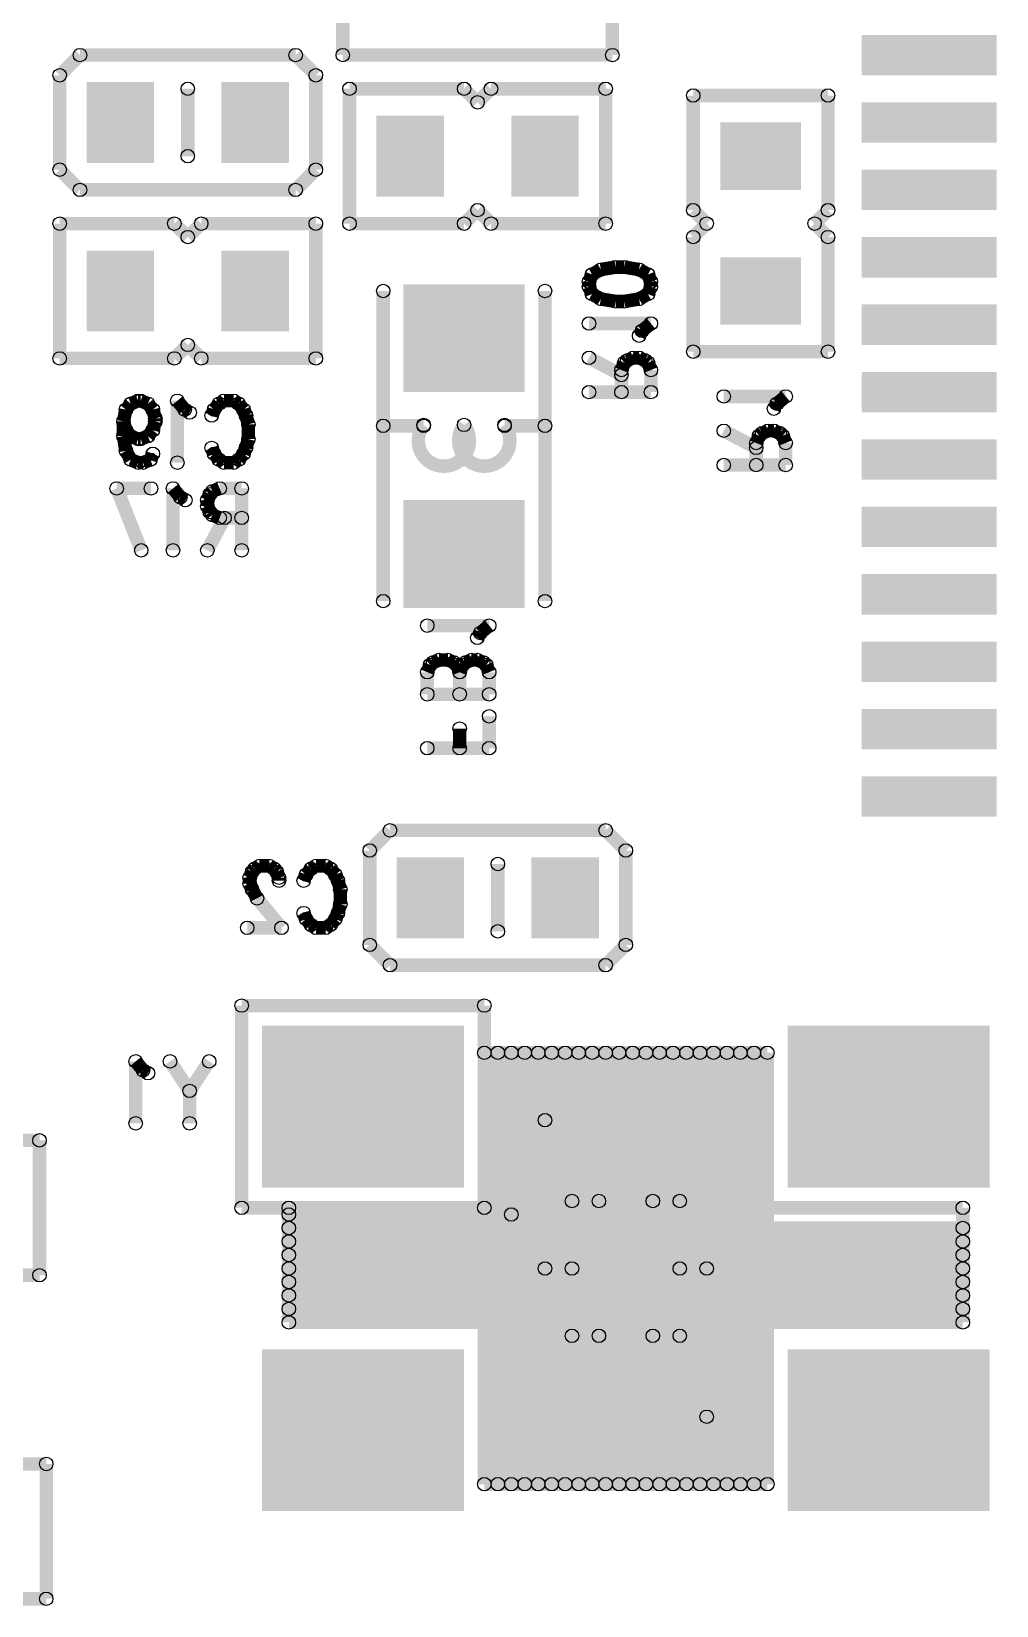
# Model space of a CAD drawing. Extents: x 100 to 134.1, y 89.7 to 148.
# Drawn here: x 114.59 to 121.75, y 119.75 to 131.42 of the extents above; entities that cross this region are included whole.
import ezdxf

# ---------------------------------------------------------------- set-up
doc = ezdxf.new("R2010")
doc.units = 0
doc.layers.get('0').update_dxf_attribs({"linetype": 'CONTINUOUS'})
doc.layers.add('MASK-BOTTOM_PHO', color=4, linetype='CONTINUOUS')
doc.layers.add('SILK-BOTTOM_PHO', color=5, linetype='CONTINUOUS')

# ---------------------------------------------------------------- blocks, each defined once
blk = doc.blocks.new('SQUARE_16')
blk.add_solid([(0.250062, 0.250062), (0.250062, -0.250062), (-0.250062, 0.250062), (-0.250062, -0.250062)])
blk = doc.blocks.new('SQUARE_48')
blk.add_solid([(0.599948, 0.599948), (0.599948, -0.599948), (-0.599948, 0.599948), (-0.599948, -0.599948)])
blk = doc.blocks.new('SQUARE_137')
blk.add_solid([(0.149986, 0.149986), (0.149986, -0.149986), (-0.149986, 0.149986), (-0.149986, -0.149986)])
blk = doc.blocks.new('SQUARE_165')
blk.add_solid([(0.40005, 0.40005), (0.40005, -0.40005), (-0.40005, 0.40005), (-0.40005, -0.40005)])
blk = doc.blocks.new('ROUND_1')
blk.add_circle((0, 0), 0.05)

msp = doc.modelspace()

# ---------------------------------------------------------------- linework, layer by layer
at = {"layer": 'MASK-BOTTOM_PHO'}
for points, const_width in [([(120.899936, 131.249928), (121.59996, 131.249928)], 0.299972), ([(115.24996, 130.700018), (115.24996, 130.800094)], 0.500124), ([(116.249958, 130.700018), (116.249958, 130.800094)], 0.500124), ([(120.899936, 130.750056), (121.59996, 130.750056)], 0.299972), ([(117.40007, 130.450082), (117.40007, 130.549904)], 0.500124), ([(118.400068, 130.450082), (118.400068, 130.549904)], 0.500124), ([(119.949976, 130.50012), (120.050052, 130.50012)], 0.500124), ([(120.899936, 130.24993), (121.59996, 130.24993)], 0.299972), ([(120.899936, 129.750058), (121.59996, 129.750058)], 0.299972), ([(115.24996, 129.450084), (115.24996, 129.549906)], 0.500124), ([(116.249958, 129.450084), (116.249958, 129.549906)], 0.500124), ([(119.949976, 129.500122), (120.050052, 129.500122)], 0.500124), ([(117.750082, 129.15011), (117.849904, 129.15011)], 0.8001), ([(120.899936, 129.249932), (121.59996, 129.249932)], 0.299972), ([(120.899936, 128.75006), (121.59996, 128.75006)], 0.299972), ([(120.899936, 128.249934), (121.59996, 128.249934)], 0.299972), ([(117.750082, 127.54991), (117.849904, 127.54991)], 0.8001), ([(120.899936, 127.750062), (121.59996, 127.750062)], 0.299972), ([(120.899936, 127.249936), (121.59996, 127.249936)], 0.299972), ([(120.899936, 126.750064), (121.59996, 126.750064)], 0.299972), ([(120.899936, 126.249938), (121.59996, 126.249938)], 0.299972), ([(120.899936, 125.750066), (121.59996, 125.750066)], 0.299972), ([(117.54993, 125.050042), (117.54993, 124.949966)], 0.500124), ([(118.549928, 125.050042), (118.549928, 124.949966)], 0.500124), ([(116.899944, 123.450096), (117.199918, 123.450096)], 1.199896), ([(120.800114, 123.450096), (121.100088, 123.450096)], 1.199896), ([(116.899944, 121.05005), (117.199918, 121.05005)], 1.199896), ([(120.800114, 121.05005), (121.100088, 121.05005)], 1.199896)]:
    msp.add_lwpolyline(points, dxfattribs=dict(at, const_width=const_width))
at = {"layer": 'SILK-BOTTOM_PHO', "const_width": 0.100076}
for points in [[(116.899944, 135.24992), (116.899944, 131.249928)], [(118.89994, 131.249928), (118.89994, 135.24992)], [(114.800126, 131.100068), (114.949986, 131.249928)], [(114.949986, 131.249928), (116.549932, 131.249928)], [(116.549932, 131.249928), (116.700046, 131.100068)], [(116.899944, 131.249928), (118.89994, 131.249928)], [(114.800126, 130.400044), (114.800126, 131.100068)], [(116.700046, 131.100068), (116.700046, 130.400044)], [(115.750086, 130.50012), (115.750086, 130.999992)], [(116.949982, 129.999994), (116.949982, 130.999992)], [(116.949982, 130.999992), (117.80012, 130.999992)], [(117.80012, 130.999992), (117.899942, 130.899916)], [(117.899942, 130.899916), (118.000018, 130.999992)], [(118.000018, 130.999992), (118.849902, 130.999992)], [(118.849902, 130.999992), (118.849902, 129.999994)], [(119.499888, 130.10007), (119.499888, 130.949954)], [(119.499888, 130.949954), (120.499886, 130.949954)], [(120.499886, 130.949954), (120.499886, 130.10007)], [(114.949986, 130.24993), (114.800126, 130.400044)], [(116.700046, 130.400044), (116.549932, 130.24993)], [(116.549932, 130.24993), (114.949986, 130.24993)], [(117.899942, 130.10007), (117.80012, 129.999994)], [(118.000018, 129.999994), (117.899942, 130.10007)], [(119.599964, 129.999994), (119.499888, 130.10007)], [(120.499886, 130.10007), (120.400064, 129.999994)], [(114.800126, 128.999996), (114.800126, 129.999994)], [(114.800126, 129.999994), (115.65001, 129.999994)], [(115.65001, 129.999994), (115.750086, 129.899918)], [(115.750086, 129.899918), (115.849908, 129.999994)], [(115.849908, 129.999994), (116.700046, 129.999994)], [(116.700046, 129.999994), (116.700046, 128.999996)], [(117.80012, 129.999994), (116.949982, 129.999994)], [(118.849902, 129.999994), (118.000018, 129.999994)], [(119.499888, 129.899918), (119.599964, 129.999994)], [(119.499888, 129.050034), (119.499888, 129.899918)], [(120.400064, 129.999994), (120.499886, 129.899918)], [(120.499886, 129.899918), (120.499886, 129.050034)], [(118.748556, 129.622804), (118.814088, 129.659126)], [(118.814088, 129.659126), (118.923562, 129.67716)], [(118.923562, 129.67716), (118.989094, 129.67716)], [(118.989094, 129.67716), (119.098314, 129.659126)], [(119.098314, 129.659126), (119.1641, 129.622804)], [(118.726458, 129.568194), (118.748556, 129.622804)], [(118.726458, 129.531872), (118.726458, 129.568194)], [(119.1641, 129.622804), (119.185944, 129.568194)], [(119.185944, 129.568194), (119.185944, 129.531872)], [(117.199918, 127.199898), (117.199918, 129.500122)], [(118.400068, 127.199898), (118.400068, 129.500122)], [(118.748556, 129.477262), (118.726458, 129.531872)], [(118.814088, 129.44094), (118.748556, 129.477262)], [(118.923562, 129.422652), (118.814088, 129.44094)], [(119.098314, 129.44094), (118.989094, 129.422652)], [(119.1641, 129.477262), (119.098314, 129.44094)], [(119.185944, 129.531872), (119.1641, 129.477262)], [(118.989094, 129.422652), (118.923562, 129.422652)], [(119.185944, 129.259076), (118.726458, 129.259076)], [(119.098314, 129.168144), (119.120412, 129.204466)], [(119.120412, 129.204466), (119.185944, 129.259076)], [(115.750086, 129.100072), (115.65001, 128.999996)], [(115.849908, 128.999996), (115.750086, 129.100072)], [(115.65001, 128.999996), (114.800126, 128.999996)], [(116.700046, 128.999996), (115.849908, 128.999996)], [(118.96725, 128.877314), (118.726458, 129.004568)], [(118.989094, 128.968246), (118.96725, 128.913636)], [(119.010938, 128.98628), (118.989094, 128.968246)], [(119.054626, 129.004568), (119.010938, 128.98628)], [(119.098314, 129.004568), (119.054626, 129.004568)], [(119.142256, 128.98628), (119.098314, 129.004568)], [(119.1641, 128.968246), (119.142256, 128.98628)], [(119.185944, 128.913636), (119.1641, 128.968246)], [(120.499886, 129.050034), (119.499888, 129.050034)], [(118.96725, 128.913636), (118.96725, 128.75006)], [(119.185944, 128.75006), (119.185944, 128.913636)], [(119.185944, 128.75006), (118.726458, 128.75006)], [(115.290854, 128.620266), (115.27282, 128.53289)], [(115.327176, 128.663954), (115.290854, 128.620266)], [(115.381786, 128.686052), (115.327176, 128.663954)], [(115.400074, 128.686052), (115.381786, 128.686052)], [(115.45443, 128.663954), (115.400074, 128.686052)], [(115.491006, 128.620266), (115.45443, 128.663954)], [(115.50904, 128.554734), (115.491006, 128.620266)], [(115.727226, 128.620266), (115.672616, 128.686052)], [(115.672616, 128.686052), (115.672616, 128.226566)], [(115.763548, 128.598422), (115.727226, 128.620266)], [(115.927378, 128.576578), (115.945412, 128.620266)], [(115.945412, 128.620266), (115.981734, 128.663954)], [(115.981734, 128.663954), (116.018056, 128.686052)], [(116.018056, 128.686052), (116.090954, 128.686052)], [(116.090954, 128.686052), (116.127276, 128.663954)], [(116.127276, 128.663954), (116.163598, 128.620266)], [(116.163598, 128.620266), (116.181886, 128.576578)], [(120.185942, 128.718056), (119.726456, 128.718056)], [(120.098312, 128.627378), (120.12041, 128.6637)], [(120.12041, 128.6637), (120.185942, 128.718056)], [(115.27282, 128.53289), (115.290854, 128.467104)], [(115.27282, 128.53289), (115.27282, 128.423416)], [(115.491006, 128.467104), (115.50904, 128.53289)], [(115.50904, 128.53289), (115.50904, 128.554734)], [(116.181886, 128.576578), (116.19992, 128.511046)], [(116.19992, 128.511046), (116.19992, 128.401572)], [(117.499892, 128.500124), (117.199918, 128.500124)], [(118.100094, 128.500124), (118.400068, 128.500124)], [(115.27282, 128.423416), (115.290854, 128.313942)], [(115.290854, 128.467104), (115.327176, 128.423416)], [(115.327176, 128.423416), (115.381786, 128.401572)], [(115.381786, 128.401572), (115.400074, 128.401572)], [(115.400074, 128.401572), (115.45443, 128.423416)], [(115.45443, 128.423416), (115.491006, 128.467104)], [(116.19992, 128.401572), (116.181886, 128.33604)], [(119.967248, 128.336294), (119.726456, 128.463548)], [(119.989092, 128.427226), (119.967248, 128.372616)], [(120.010936, 128.445514), (119.989092, 128.427226)], [(120.054624, 128.463548), (120.010936, 128.445514)], [(120.098312, 128.463548), (120.054624, 128.463548)], [(120.142254, 128.445514), (120.098312, 128.463548)], [(120.164098, 128.427226), (120.142254, 128.445514)], [(120.185942, 128.372616), (120.164098, 128.427226)], [(115.290854, 128.313942), (115.327176, 128.24841)], [(115.472718, 128.24841), (115.491006, 128.292098)], [(115.945412, 128.292098), (115.927378, 128.33604)], [(115.981734, 128.24841), (115.945412, 128.292098)], [(116.163598, 128.292098), (116.127276, 128.24841)], [(116.181886, 128.33604), (116.163598, 128.292098)], [(119.967248, 128.372616), (119.967248, 128.20904)], [(120.185942, 128.20904), (120.185942, 128.372616)], [(115.327176, 128.24841), (115.381786, 128.226566)], [(115.381786, 128.226566), (115.418108, 128.226566)], [(115.418108, 128.226566), (115.472718, 128.24841)], [(116.018056, 128.226566), (115.981734, 128.24841)], [(116.090954, 128.226566), (116.018056, 128.226566)], [(116.127276, 128.24841), (116.090954, 128.226566)], [(120.185942, 128.20904), (119.726456, 128.20904)], [(115.222782, 128.035812), (115.404646, 127.57658)], [(115.47729, 128.035812), (115.222782, 128.035812)], [(115.695476, 127.97028), (115.640866, 128.035812)], [(115.640866, 128.035812), (115.640866, 127.57658)], [(115.986306, 128.035812), (115.931696, 128.013968)], [(116.149882, 128.035812), (115.986306, 128.035812)], [(116.149882, 128.035812), (116.149882, 127.57658)], [(115.731798, 127.948436), (115.695476, 127.97028)], [(115.913662, 127.992124), (115.895374, 127.948436)], [(115.895374, 127.948436), (115.895374, 127.904748)], [(115.931696, 128.013968), (115.913662, 127.992124)], [(115.895374, 127.904748), (115.913662, 127.86106)], [(116.022628, 127.817118), (115.895374, 127.57658)], [(115.913662, 127.86106), (115.931696, 127.838962)], [(115.931696, 127.838962), (115.986306, 127.817118)], [(115.986306, 127.817118), (116.149882, 127.817118)], [(117.986048, 127.018288), (117.526562, 127.018288)], [(117.920262, 126.963678), (117.986048, 127.018288)], [(117.898418, 126.927356), (117.920262, 126.963678)], [(117.57025, 126.745492), (117.548406, 126.727204)], [(117.613938, 126.763526), (117.57025, 126.745492)], [(117.679724, 126.763526), (117.613938, 126.763526)], [(117.723412, 126.745492), (117.679724, 126.763526)], [(117.745256, 126.727204), (117.723412, 126.745492)], [(117.811042, 126.745492), (117.788944, 126.727204)], [(117.85473, 126.763526), (117.811042, 126.745492)], [(117.898418, 126.763526), (117.85473, 126.763526)], [(117.942106, 126.745492), (117.898418, 126.763526)], [(117.96395, 126.727204), (117.942106, 126.745492)], [(117.548406, 126.727204), (117.526562, 126.672848)], [(117.526562, 126.672848), (117.526562, 126.509018)], [(117.7671, 126.672848), (117.745256, 126.727204)], [(117.788944, 126.727204), (117.7671, 126.672848)], [(117.7671, 126.509018), (117.7671, 126.672848)], [(117.986048, 126.672848), (117.96395, 126.727204)], [(117.986048, 126.509018), (117.986048, 126.672848)], [(117.986048, 126.509018), (117.526562, 126.509018)], [(117.986048, 126.108968), (117.986048, 126.345442)], [(117.7671, 126.108968), (117.7671, 126.25451)], [(117.986048, 126.108968), (117.526562, 126.108968)], [(117.100096, 125.350016), (117.249956, 125.499876)], [(117.249956, 125.499876), (118.849902, 125.499876)], [(118.849902, 125.499876), (119.000016, 125.350016)], [(117.100096, 124.649992), (117.100096, 125.350016)], [(119.000016, 125.350016), (119.000016, 124.649992)], [(116.281708, 125.23597), (116.245386, 125.214126)], [(116.354606, 125.23597), (116.281708, 125.23597)], [(116.390928, 125.214126), (116.354606, 125.23597)], [(116.663724, 125.214126), (116.700046, 125.23597)], [(116.700046, 125.23597), (116.77269, 125.23597)], [(116.77269, 125.23597), (116.809012, 125.214126)], [(118.050056, 125.24994), (118.050056, 124.750068)], [(116.227352, 125.192282), (116.209064, 125.14834)], [(116.209064, 125.14834), (116.209064, 125.104652)], [(116.209064, 125.104652), (116.227352, 125.060964)], [(116.245386, 125.214126), (116.227352, 125.192282)], [(116.409216, 125.192282), (116.390928, 125.214126)], [(116.42725, 125.14834), (116.409216, 125.192282)], [(116.42725, 125.126496), (116.42725, 125.14834)], [(116.609114, 125.126496), (116.627148, 125.170438)], [(116.627148, 125.170438), (116.663724, 125.214126)], [(116.809012, 125.214126), (116.845334, 125.170438)], [(116.845334, 125.170438), (116.863622, 125.126496)], [(116.863622, 125.126496), (116.88191, 125.060964)], [(116.227352, 125.060964), (116.263674, 124.995432)], [(116.263674, 124.995432), (116.445538, 124.776484)], [(116.88191, 125.060964), (116.88191, 124.95149)], [(116.627148, 124.84227), (116.609114, 124.885958)], [(116.863622, 124.885958), (116.845334, 124.84227)], [(116.88191, 124.95149), (116.863622, 124.885958)], [(116.445538, 124.776484), (116.19103, 124.776484)], [(116.663724, 124.798328), (116.627148, 124.84227)], [(116.700046, 124.776484), (116.663724, 124.798328)], [(116.77269, 124.776484), (116.700046, 124.776484)], [(116.809012, 124.798328), (116.77269, 124.776484)], [(116.845334, 124.84227), (116.809012, 124.798328)], [(117.249956, 124.499878), (117.100096, 124.649992)], [(119.000016, 124.649992), (118.849902, 124.499878)], [(118.849902, 124.499878), (117.249956, 124.499878)], [(117.94998, 124.199904), (116.149882, 124.199904)], [(116.149882, 124.199904), (116.149882, 122.700034)], [(117.94998, 122.700034), (117.94998, 124.199904)], [(120.050052, 123.849892), (117.94998, 123.849892)], [(117.94998, 123.849892), (117.94998, 120.65)], [(119.949976, 123.849892), (118.050056, 123.849892)], [(118.050056, 123.849892), (118.050056, 120.65)], [(118.149878, 122.649996), (118.149878, 123.849892)], [(119.8499, 123.849892), (118.149878, 123.849892)], [(118.149878, 120.65), (118.149878, 123.849892)], [(118.249954, 120.65), (118.249954, 123.849892)], [(118.35003, 123.849892), (118.35003, 120.65)], [(118.450106, 120.65), (118.450106, 123.849892)], [(118.549928, 120.65), (118.549928, 123.849892)], [(118.650004, 123.849892), (118.650004, 120.65)], [(118.75008, 120.65), (118.75008, 123.849892)], [(118.849902, 123.849892), (118.849902, 120.65)], [(118.949978, 120.65), (118.949978, 123.849892)], [(119.050054, 123.849892), (119.050054, 120.65)], [(119.149876, 120.65), (119.149876, 123.849892)], [(119.249952, 123.849892), (119.249952, 120.65)], [(119.350028, 120.65), (119.350028, 123.849892)], [(119.450104, 123.849892), (119.450104, 120.65)], [(119.549926, 120.65), (119.549926, 123.849892)], [(119.650002, 123.849892), (119.650002, 120.65)], [(119.750078, 120.65), (119.750078, 123.849892)], [(119.8499, 120.65), (119.8499, 123.849892)], [(119.949976, 120.65), (119.949976, 123.849892)], [(120.050052, 120.65), (120.050052, 123.849892)], [(115.418108, 123.720352), (115.363752, 123.785884)], [(115.363752, 123.785884), (115.363752, 123.326652)], [(115.45443, 123.698508), (115.418108, 123.720352)], [(115.61826, 123.785884), (115.763548, 123.56719)], [(115.90909, 123.785884), (115.763548, 123.56719)], [(115.763548, 123.56719), (115.763548, 123.326652)], [(118.400068, 122.249946), (118.400068, 123.35002)], [(111.849916, 123.199906), (114.650012, 123.199906)], [(114.650012, 123.199906), (114.650012, 122.199908)], [(116.149882, 122.700034), (117.94998, 122.700034)], [(121.499884, 122.700034), (116.499894, 122.700034)], [(118.599966, 121.750074), (118.599966, 122.750072)], [(119.199914, 122.750072), (118.800118, 122.750072)], [(118.800118, 122.750072), (118.800118, 121.750074)], [(119.199914, 121.750074), (119.199914, 122.750072)], [(119.400066, 121.750074), (119.400066, 122.750072)], [(121.499884, 121.849896), (121.499884, 122.700034)], [(116.499894, 122.649996), (118.149878, 122.649996)], [(116.499894, 121.849896), (116.499894, 122.649996)], [(116.499894, 122.54992), (121.499884, 122.54992)], [(121.499884, 122.450098), (116.499894, 122.450098)], [(116.499894, 122.350022), (121.499884, 122.350022)], [(114.650012, 122.199908), (111.849916, 122.199908)], [(121.499884, 122.249946), (116.499894, 122.249946)], [(118.599966, 122.249946), (118.400068, 122.249946)], [(119.400066, 122.249946), (119.599964, 122.249946)], [(119.599964, 122.249946), (119.599964, 121.150126)], [(116.499894, 122.150124), (121.499884, 122.150124)], [(121.499884, 122.050048), (116.499894, 122.050048)], [(116.499894, 121.949972), (121.499884, 121.949972)], [(116.499894, 121.849896), (121.499884, 121.849896)], [(118.800118, 121.750074), (119.199914, 121.750074)], [(113.849912, 120.800114), (114.70005, 120.800114)], [(114.70005, 120.800114), (114.70005, 119.800116)], [(117.94998, 120.65), (120.050052, 120.65)], [(118.050056, 120.65), (119.949976, 120.65)], [(118.149878, 120.65), (119.8499, 120.65)], [(114.70005, 119.800116), (113.849912, 119.800116)]]:
    msp.add_lwpolyline(points, dxfattribs=at)
for points in [[(117.499892, 128.506728, 2.0411482), (117.799866, 128.506728)], [(117.799866, 128.506728, 2.0411482), (118.09984, 128.506728)]]:
    msp.add_lwpolyline(points, format="xyb", dxfattribs=at)

# ---------------------------------------------------------------- block references
at = {"layer": 'MASK-BOTTOM_PHO'}
for name, p in [('SQUARE_137', (120.899936, 131.249928)), ('SQUARE_137', (121.59996, 131.249928)), ('SQUARE_16', (115.24996, 130.800094)), ('SQUARE_16', (116.249958, 130.800094)), ('SQUARE_16', (115.24996, 130.700018)), ('SQUARE_16', (116.249958, 130.700018)), ('SQUARE_137', (120.899936, 130.750056)), ('SQUARE_137', (121.59996, 130.750056)), ('SQUARE_16', (117.40007, 130.549904)), ('SQUARE_16', (118.400068, 130.549904)), ('SQUARE_16', (117.40007, 130.450082)), ('SQUARE_16', (118.400068, 130.450082)), ('SQUARE_16', (119.949976, 130.50012)), ('SQUARE_16', (120.050052, 130.50012)), ('SQUARE_137', (120.899936, 130.24993)), ('SQUARE_137', (121.59996, 130.24993)), ('SQUARE_137', (120.899936, 129.750058)), ('SQUARE_137', (121.59996, 129.750058)), ('SQUARE_16', (115.24996, 129.549906)), ('SQUARE_16', (116.249958, 129.549906)), ('SQUARE_16', (119.949976, 129.500122)), ('SQUARE_16', (120.050052, 129.500122)), ('SQUARE_16', (115.24996, 129.450084)), ('SQUARE_16', (116.249958, 129.450084)), ('SQUARE_165', (117.750082, 129.15011)), ('SQUARE_165', (117.849904, 129.15011)), ('SQUARE_137', (120.899936, 129.249932)), ('SQUARE_137', (121.59996, 129.249932)), ('SQUARE_137', (120.899936, 128.75006)), ('SQUARE_137', (121.59996, 128.75006)), ('SQUARE_137', (120.899936, 128.249934)), ('SQUARE_137', (121.59996, 128.249934)), ('SQUARE_165', (117.750082, 127.54991)), ('SQUARE_165', (117.849904, 127.54991)), ('SQUARE_137', (120.899936, 127.750062)), ('SQUARE_137', (121.59996, 127.750062)), ('SQUARE_137', (120.899936, 127.249936)), ('SQUARE_137', (121.59996, 127.249936)), ('SQUARE_137', (120.899936, 126.750064)), ('SQUARE_137', (121.59996, 126.750064)), ('SQUARE_137', (120.899936, 126.249938)), ('SQUARE_137', (121.59996, 126.249938)), ('SQUARE_137', (120.899936, 125.750066)), ('SQUARE_137', (121.59996, 125.750066)), ('SQUARE_16', (117.54993, 125.050042)), ('SQUARE_16', (118.549928, 125.050042)), ('SQUARE_16', (117.54993, 124.949966)), ('SQUARE_16', (118.549928, 124.949966)), ('SQUARE_48', (116.899944, 123.450096)), ('SQUARE_48', (117.199918, 123.450096)), ('SQUARE_48', (120.800114, 123.450096)), ('SQUARE_48', (121.100088, 123.450096)), ('SQUARE_48', (116.899944, 121.05005)), ('SQUARE_48', (117.199918, 121.05005)), ('SQUARE_48', (120.800114, 121.05005)), ('SQUARE_48', (121.100088, 121.05005))]:
    msp.add_blockref(name, p, dxfattribs=at)
at = {"layer": 'SILK-BOTTOM_PHO'}
for p in [(114.949986, 131.249928), (116.549932, 131.249928), (116.549932, 131.249928), (116.899944, 131.249928), (118.89994, 131.249928), (118.89994, 131.249928), (114.800126, 131.100068), (116.700046, 131.100068), (115.750086, 130.999992), (116.949982, 130.999992), (117.80012, 130.999992), (118.000018, 130.999992), (118.849902, 130.999992), (118.849902, 130.999992), (119.499888, 130.949954), (120.499886, 130.949954), (117.899942, 130.899916), (115.750086, 130.50012), (114.800126, 130.400044), (116.700046, 130.400044), (114.949986, 130.24993), (116.549932, 130.24993), (117.899942, 130.10007), (119.499888, 130.10007), (120.499886, 130.10007), (114.800126, 129.999994), (115.65001, 129.999994), (115.750086, 129.899918), (115.849908, 129.999994), (116.700046, 129.999994), (116.700046, 129.999994), (116.949982, 129.999994), (117.80012, 129.999994), (118.000018, 129.999994), (118.849902, 129.999994), (119.499888, 129.899918), (119.599964, 129.999994), (120.400064, 129.999994), (120.499886, 129.899918), (118.814088, 129.659126), (118.923562, 129.67716), (118.989094, 129.67716), (119.098314, 129.659126), (118.726458, 129.568194), (118.748556, 129.622804), (119.1641, 129.622804), (119.185944, 129.568194), (117.199918, 129.500122), (118.400068, 129.500122), (118.726458, 129.531872), (118.748556, 129.477262), (118.814088, 129.44094), (119.098314, 129.44094), (119.1641, 129.477262), (119.185944, 129.531872), (119.185944, 129.531872), (118.923562, 129.422652), (118.989094, 129.422652), (118.726458, 129.259076), (119.120412, 129.204466), (119.185944, 129.259076), (115.750086, 129.100072), (119.098314, 129.168144), (114.800126, 128.999996), (115.65001, 128.999996), (115.849908, 128.999996), (116.700046, 128.999996), (118.726458, 129.004568), (118.989094, 128.968246), (119.010938, 128.98628), (119.054626, 129.004568), (119.098314, 129.004568), (119.142256, 128.98628), (119.1641, 128.968246), (119.499888, 129.050034), (120.499886, 129.050034), (120.499886, 129.050034), (118.96725, 128.913636), (118.96725, 128.877314), (119.185944, 128.913636), (118.726458, 128.75006), (118.96725, 128.75006), (119.185944, 128.75006), (119.185944, 128.75006), (115.290854, 128.620266), (115.327176, 128.663954), (115.381786, 128.686052), (115.400074, 128.686052), (115.45443, 128.663954), (115.491006, 128.620266), (115.672616, 128.686052), (115.727226, 128.620266), (115.945412, 128.620266), (115.981734, 128.663954), (116.018056, 128.686052), (116.090954, 128.686052), (116.127276, 128.663954), (116.163598, 128.620266), (119.726456, 128.718056), (120.098312, 128.627378), (120.12041, 128.6637), (120.185942, 128.718056), (115.27282, 128.53289), (115.27282, 128.53289), (115.50904, 128.554734), (115.50904, 128.53289), (115.763548, 128.598422), (115.927378, 128.576578), (116.181886, 128.576578), (116.19992, 128.511046), (117.199918, 128.500124), (117.499892, 128.506728), (117.499892, 128.500124), (117.799866, 128.506728), (117.799866, 128.506728), (118.09984, 128.506728), (118.100094, 128.500124), (118.400068, 128.500124), (115.27282, 128.423416), (115.290854, 128.467104), (115.327176, 128.423416), (115.381786, 128.401572), (115.400074, 128.401572), (115.45443, 128.423416), (115.491006, 128.467104), (116.19992, 128.401572), (119.726456, 128.463548), (119.989092, 128.427226), (120.010936, 128.445514), (120.054624, 128.463548), (120.098312, 128.463548), (120.142254, 128.445514), (120.164098, 128.427226), (115.290854, 128.313942), (115.491006, 128.292098), (115.927378, 128.33604), (115.945412, 128.292098), (116.163598, 128.292098), (116.181886, 128.33604), (119.967248, 128.372616), (119.967248, 128.336294), (120.185942, 128.372616), (115.327176, 128.24841), (115.381786, 128.226566), (115.418108, 128.226566), (115.472718, 128.24841), (115.672616, 128.226566), (115.981734, 128.24841), (116.018056, 128.226566), (116.090954, 128.226566), (116.127276, 128.24841), (119.726456, 128.20904), (119.967248, 128.20904), (120.185942, 128.20904), (120.185942, 128.20904), (115.222782, 128.035812), (115.222782, 128.035812), (115.47729, 128.035812), (115.640866, 128.035812), (115.986306, 128.035812), (116.149882, 128.035812), (116.149882, 128.035812), (115.695476, 127.97028), (115.731798, 127.948436), (115.895374, 127.948436), (115.913662, 127.992124), (115.931696, 128.013968), (115.895374, 127.904748), (115.913662, 127.86106), (115.931696, 127.838962), (115.986306, 127.817118), (116.022628, 127.817118), (116.149882, 127.817118), (115.404646, 127.57658), (115.640866, 127.57658), (115.895374, 127.57658), (116.149882, 127.57658), (117.199918, 127.199898), (118.400068, 127.199898), (117.526562, 127.018288), (117.986048, 127.018288), (117.898418, 126.927356), (117.920262, 126.963678), (117.57025, 126.745492), (117.613938, 126.763526), (117.679724, 126.763526), (117.723412, 126.745492), (117.811042, 126.745492), (117.85473, 126.763526), (117.898418, 126.763526), (117.942106, 126.745492), (117.526562, 126.672848), (117.548406, 126.727204), (117.745256, 126.727204), (117.7671, 126.672848), (117.7671, 126.672848), (117.788944, 126.727204), (117.96395, 126.727204), (117.986048, 126.672848), (117.526562, 126.509018), (117.526562, 126.509018), (117.7671, 126.509018), (117.986048, 126.509018), (117.986048, 126.509018), (117.986048, 126.345442), (117.7671, 126.25451), (117.526562, 126.108968), (117.7671, 126.108968), (117.986048, 126.108968), (117.986048, 126.108968), (117.249956, 125.499876), (118.849902, 125.499876), (117.100096, 125.350016), (119.000016, 125.350016), (116.281708, 125.23597), (116.354606, 125.23597), (116.700046, 125.23597), (116.77269, 125.23597), (118.050056, 125.24994), (116.209064, 125.14834), (116.209064, 125.104652), (116.227352, 125.192282), (116.245386, 125.214126), (116.390928, 125.214126), (116.409216, 125.192282), (116.42725, 125.14834), (116.42725, 125.126496), (116.609114, 125.126496), (116.627148, 125.170438), (116.663724, 125.214126), (116.809012, 125.214126), (116.845334, 125.170438), (116.863622, 125.126496), (116.227352, 125.060964), (116.263674, 124.995432), (116.88191, 125.060964), (116.609114, 124.885958), (116.863622, 124.885958), (116.88191, 124.95149), (116.19103, 124.776484), (116.445538, 124.776484), (116.627148, 124.84227), (116.663724, 124.798328), (116.700046, 124.776484), (116.77269, 124.776484), (116.809012, 124.798328), (116.845334, 124.84227), (117.100096, 124.649992), (118.050056, 124.750068), (119.000016, 124.649992), (117.249956, 124.499878), (117.249956, 124.499878), (118.849902, 124.499878), (116.149882, 124.199904), (117.94998, 124.199904), (117.94998, 123.849892), (118.050056, 123.849892), (118.149878, 123.849892), (118.149878, 123.849892), (118.149878, 123.849892), (118.249954, 123.849892), (118.35003, 123.849892), (118.450106, 123.849892), (118.549928, 123.849892), (118.650004, 123.849892), (118.75008, 123.849892), (118.849902, 123.849892), (118.949978, 123.849892), (119.050054, 123.849892), (119.149876, 123.849892), (119.249952, 123.849892), (119.350028, 123.849892), (119.450104, 123.849892), (119.549926, 123.849892), (119.650002, 123.849892), (119.750078, 123.849892), (119.8499, 123.849892), (119.8499, 123.849892), (119.949976, 123.849892), (120.050052, 123.849892), (115.363752, 123.785884), (115.418108, 123.720352), (115.61826, 123.785884), (115.90909, 123.785884), (115.45443, 123.698508), (115.763548, 123.56719), (115.763548, 123.56719), (115.363752, 123.326652), (115.763548, 123.326652), (118.400068, 123.35002), (114.650012, 123.199906), (116.149882, 122.700034), (116.149882, 122.700034), (116.499894, 122.700034), (117.94998, 122.700034), (118.599966, 122.750072), (118.800118, 122.750072), (119.199914, 122.750072), (119.400066, 122.750072), (121.499884, 122.700034), (121.499884, 122.700034), (116.499894, 122.649996), (116.499894, 122.649996), (116.499894, 122.54992), (118.149878, 122.649996), (121.499884, 122.54992), (116.499894, 122.450098), (121.499884, 122.450098), (116.499894, 122.350022), (121.499884, 122.350022), (114.650012, 122.199908), (114.650012, 122.199908), (116.499894, 122.249946), (118.400068, 122.249946), (118.599966, 122.249946), (119.400066, 122.249946), (119.599964, 122.249946), (121.499884, 122.249946), (116.499894, 122.150124), (121.499884, 122.150124), (116.499894, 122.050048), (121.499884, 122.050048), (116.499894, 121.949972), (116.499894, 121.849896), (116.499894, 121.849896), (121.499884, 121.949972), (121.499884, 121.849896), (121.499884, 121.849896), (118.599966, 121.750074), (118.800118, 121.750074), (118.800118, 121.750074), (119.199914, 121.750074), (119.400066, 121.750074), (119.599964, 121.150126), (114.70005, 120.800114), (117.94998, 120.65), (117.94998, 120.65), (118.050056, 120.65), (118.050056, 120.65), (118.149878, 120.65), (118.149878, 120.65), (118.249954, 120.65), (118.35003, 120.65), (118.450106, 120.65), (118.549928, 120.65), (118.650004, 120.65), (118.75008, 120.65), (118.849902, 120.65), (118.949978, 120.65), (119.050054, 120.65), (119.149876, 120.65), (119.249952, 120.65), (119.350028, 120.65), (119.450104, 120.65), (119.549926, 120.65), (119.650002, 120.65), (119.750078, 120.65), (119.8499, 120.65), (119.8499, 120.65), (119.949976, 120.65), (120.050052, 120.65), (114.70005, 119.800116)]:
    msp.add_blockref('ROUND_1', p, dxfattribs=at)

doc.saveas('drawing.dxf')
